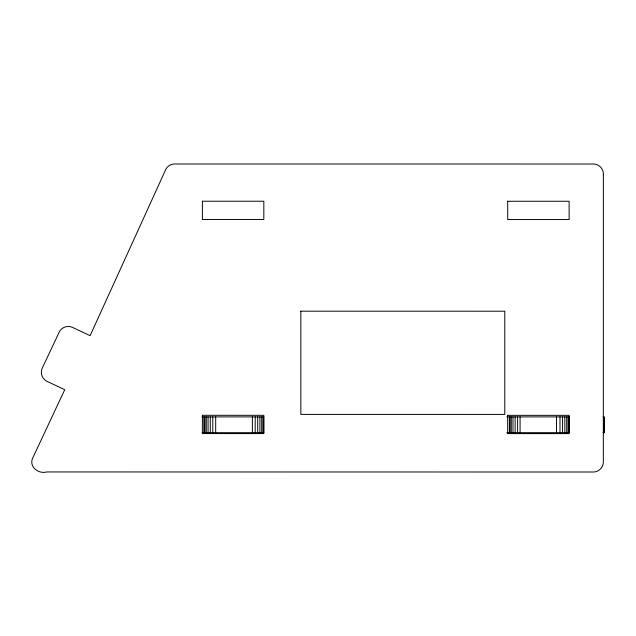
<?xml version="1.0" encoding="UTF-8"?>
<svg xmlns="http://www.w3.org/2000/svg" width="636" height="636" viewBox="0 0 636 636"><rect width="100%" height="100%" fill="white"/><g stroke="black" fill="none" stroke-linecap="round" stroke-linejoin="round"><path stroke-width="0.95" d="M202.121 416.898L263.789 416.898M506.82 416.898L569.101 416.898M603.087 416.898L604.2 416.898L604.2 432.687L603.087 432.687M202.121 432.687L263.789 432.687M506.82 432.687L569.101 432.687M603.969 416.898L603.969 432.687M568.918 416.898L568.918 432.687M568.099 416.898L568.099 432.687M566.7 416.898L566.7 432.687M564.824 416.898L564.824 432.687M562.558 416.898L562.558 432.687M559.998 416.898L559.998 432.687M556.524 416.898L556.524 432.687M520.081 416.898L520.081 432.687M517.609 416.898L517.609 432.687M515.144 416.898L515.144 432.687M512.998 416.898L512.998 432.687M511.272 416.898L511.272 432.687M510.064 416.898L510.064 432.687M509.46 416.898L509.46 432.687M509.412 416.898L509.412 432.687M263.694 416.898L263.694 432.687M262.986 416.898L262.986 432.687M261.69 416.898L261.69 432.687M259.893 416.898L259.893 432.687M257.699 416.898L257.699 432.687M255.187 416.898L255.187 432.687M252.381 416.898L252.381 432.687M215.684 416.898L215.684 432.687M212.79 416.898L212.79 432.687M210.27 416.898L210.27 432.687M208.059 416.898L208.059 432.687M206.255 416.898L206.255 432.687M204.935 416.898L204.935 432.687M204.212 416.898L204.212 432.687M204.1 416.898L204.1 432.687M202.375 415.3L202.367 433.585L263.797 433.593L263.805 415.308L202.375 415.3M202.391 201.23L202.391 219.507L263.821 219.515L263.829 201.23L202.391 201.23M300.844 311.187L300.836 414.402L504.777 414.426L504.793 311.211L300.844 311.187M507.679 415.332L507.679 433.617L569.109 433.625L569.117 415.34L507.679 415.332M507.703 201.262L507.703 219.539L569.133 219.547L569.133 201.262L507.703 201.262M603.365 174.622L603.333 462.062C603.397 467.269 598.913 471.896 593.714 472.007L46.77 471.952C38.876 474.218 29.463 467.468 32.277 458.969L64.729 389.709L46.452 381.083C41.952 378.659 40.044 372.648 42.31 368.061L59.212 332.135C61.374 327.405 67.4 325.123 72.154 327.238L90.113 335.681L165.988 168.953C167.594 166.227 170.543 164.327 173.692 163.993L594.072 164.016C599.406 164.303 603.747 169.303 603.365 174.622"/></g></svg>
